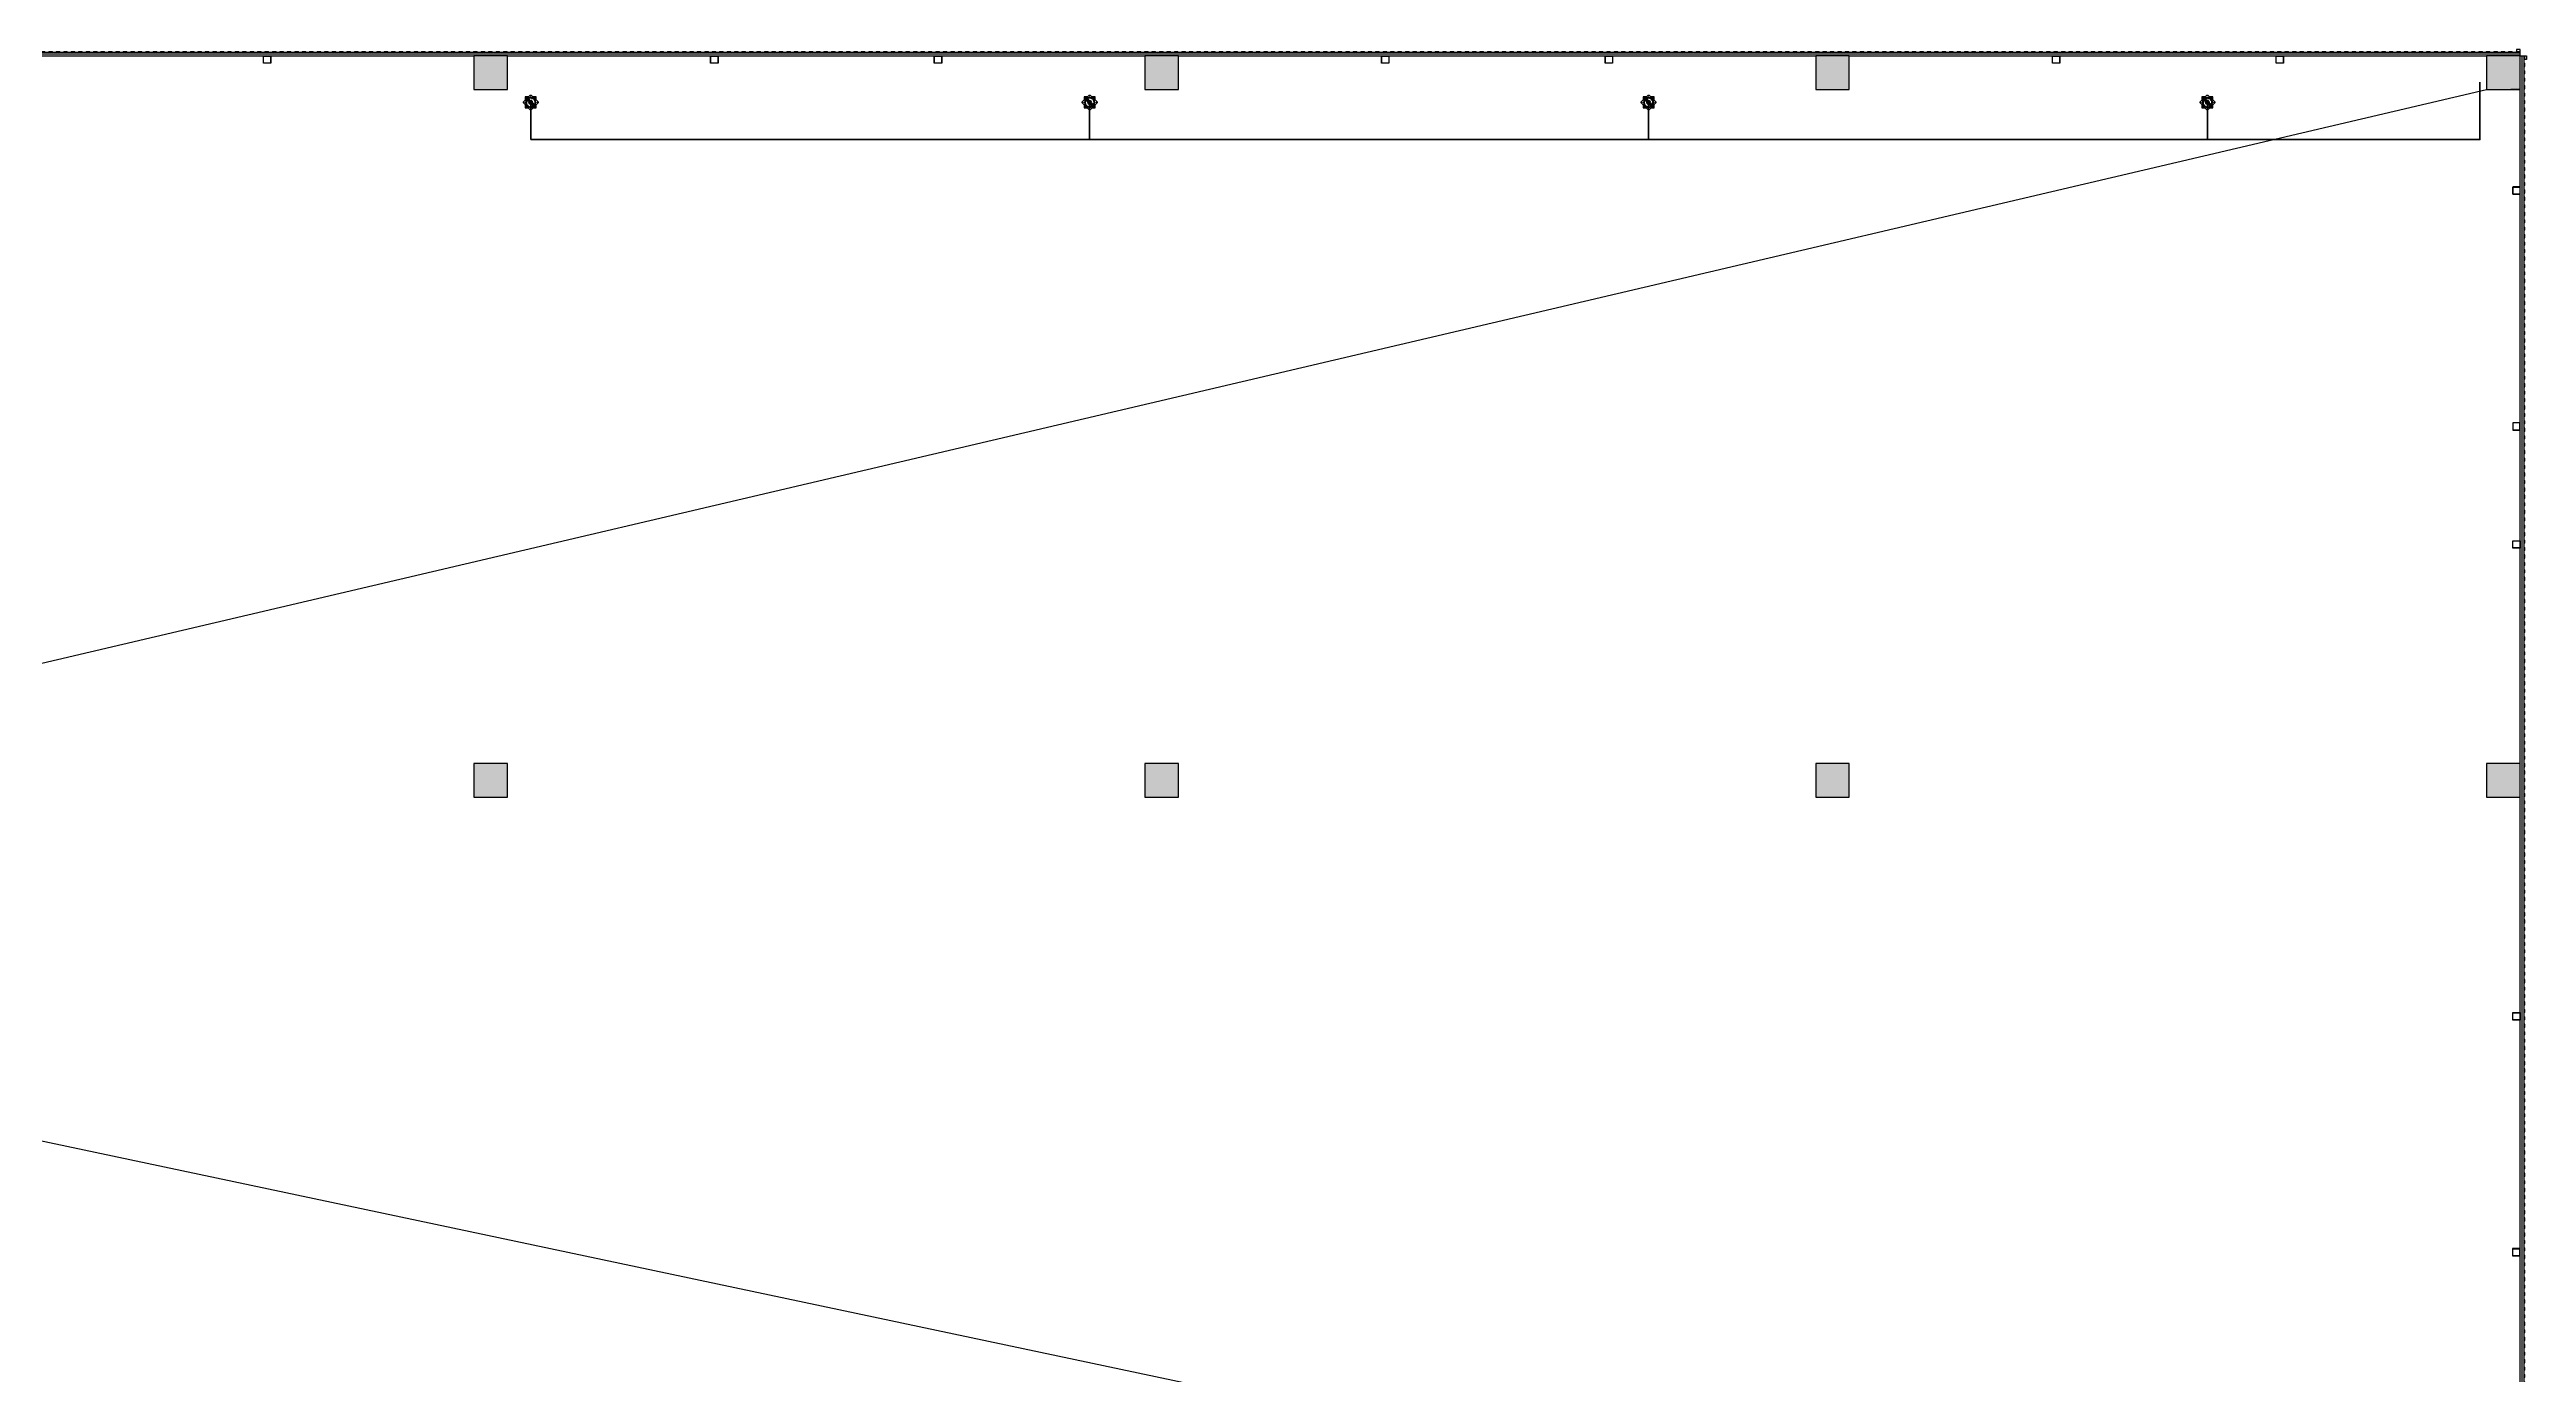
# Model space of a CAD drawing. Header units: centimetres. Extents: x 28733 to 98303, y -2883 to 8555.
# Drawn here: x 91657 to 98303, y 3769 to 7326 of the extents above; entities that cross this region are included whole.
import ezdxf
from ezdxf.enums import TextEntityAlignment as Align

# ---------------------------------------------------------------- set-up
doc = ezdxf.new("R2010")
doc.units = ezdxf.units.CM
doc.header["$LTSCALE"] = 100
for name, color, linetype in [('A-ELEV-01', 255, 'Continuous'), ('A-ELEV-03', 251, 'Continuous'), ('A-ELEV-04', 250, 'Continuous'), ('A-WALL-INSL', 249, 'Continuous'), ('A-WALL-SNWPNL', 200, 'Continuous'), ('A-WALL-STEL', 202, 'Continuous'), ('GEB-KONTUR-A', 5, 'Continuous'), ('S-CONC', 5, 'Continuous'), ('S-HTCH', 8, 'Continuous'), ('S-STEL', 3, 'Continuous')]:
    doc.layers.add(name, color=color, linetype=linetype)
doc.layers.add('Arbeitspunkt(DIN)', color=7, linetype='Continuous', lineweight=25)
for name, color, linetype, lineweight, true_color in [('GEB-ART-NR', 1, 'Continuous', 18, 0xff0000), ('GEB-BEZUG', 2, 'Continuous', 50, 0xffff00), ('GEB-TEXT', 5, 'Continuous', 18, 0x0000ff)]:
    doc.layers.add(name, color=color, linetype=linetype, lineweight=lineweight, true_color=true_color)
doc.styles.get("Standard").update_dxf_attribs({"font": 'act_simplex.shx', "width": 0.8, "height": 18})
doc.linetypes.add('BATTING', pattern='A,0.00254,-2.54,[134,ltypeshp.shx,S=2.54,R=0,X=-2.54,Y=0],-5.08,[134,ltypeshp.shx,S=2.54,R=180,X=2.54,Y=0],-2.54', length=10.16254)

# ---------------------------------------------------------------- blocks, each defined once
blk = doc.blocks.new('*U71')
at = {"layer": 'A-WALL-SNWPNL'}
blk.add_lwpolyline([(50, 1), (42, 1), (40, -1), (32, -1), (30, 1), (22, 1), (20, -1), (12, -1), (10, 1), (2, 1), (0, -1), (-8, -1), (-10, 1), (-18, 1), (-20, -1), (-28, -1), (-30, 1), (-38, 1), (-40, -1), (-48, -1), (-50, 1)], dxfattribs=at)
blk = doc.blocks.new('*U72')
at = {"layer": 'A-WALL-STEL', "color": 0, "linetype": 'ByBlock', "lineweight": -2, "transparency": 16777216}
for p in [(0, 0), (100, 0), (200, 0), (300, 0), (400, 0), (500, 0), (600, 0), (700, 0), (800, 0), (900, 0), (1000, 0), (1100, 0), (1200, 0), (1300, 0), (1400, 0), (1500, 0), (1600, 0), (1700, 0), (1800, 0), (1900, 0), (2000, 0), (2100, 0), (2200, 0), (2300, 0), (2400, 0), (2500, 0), (2600, 0), (2700, 0), (2800, 0), (2900, 0), (3000, 0), (3100, 0), (3200, 0), (3300, 0), (3400, 0), (3500, 0), (3600, 0), (3700, 0), (3800, 0), (3900, 0), (4000, 0), (4100, 0), (4200, 0), (4300, 0), (4400, 0), (4500, 0), (4600, 0), (4700, 0), (4800, 0), (4900, 0), (5000, 0), (5100, 0), (5200, 0), (5300, 0), (5400, 0), (5500, 0), (5600, 0)]:
    blk.add_blockref('*U71', p, dxfattribs=at)
blk = doc.blocks.new('*U74')
at = {"layer": 'A-WALL-SNWPNL'}
blk.add_lwpolyline([(50, 1), (42, 1), (40, -1), (32, -1), (30, 1), (22, 1), (20, -1), (12, -1), (10, 1), (2, 1), (0, -1), (-8, -1), (-10, 1), (-18, 1), (-20, -1), (-28, -1), (-30, 1), (-38, 1), (-40, -1), (-48, -1), (-50, 1)], dxfattribs=at)
blk = doc.blocks.new('*U75')
at = {"layer": 'A-WALL-STEL', "color": 0, "linetype": 'ByBlock', "lineweight": -2, "transparency": 16777216}
for p in [(0, 0), (100, 0), (200, 0), (300, 0), (400, 0), (500, 0), (600, 0), (700, 0), (800, 0), (900, 0), (1000, 0), (1100, 0), (1200, 0), (1300, 0), (1400, 0), (1500, 0), (1600, 0), (1700, 0), (1800, 0), (1900, 0), (2000, 0), (2100, 0), (2200, 0), (2300, 0), (2400, 0), (2500, 0), (2600, 0), (2700, 0), (2800, 0), (2900, 0), (3000, 0), (3100, 0), (3200, 0), (3300, 0), (3400, 0), (3500, 0), (3600, 0), (3700, 0), (3800, 0), (3900, 0), (4000, 0), (4100, 0), (4200, 0), (4300, 0), (4400, 0), (4500, 0), (4600, 0), (4700, 0), (4800, 0), (4900, 0), (5000, 0), (5100, 0), (5200, 0), (5300, 0), (5400, 0), (5500, 0), (5600, 0), (5700, 0), (5800, 0), (5900, 0), (6000, 0), (6100, 0), (6200, 0), (6300, 0), (6400, 0), (6500, 0), (6600, 0)]:
    blk.add_blockref('*U74', p, dxfattribs=at)
blk = doc.blocks.new('Einfügepunkt')
at = {"layer": 'GEB-BEZUG'}
for p, q in [((-1, -1), (1, 1)), ((-1, 1), (1, -1))]:
    blk.add_line(p, q, dxfattribs=at)
blk = doc.blocks.new('098')
at = {"layer": 'Arbeitspunkt(DIN)', "ltscale": 25}
for q in [(-2, 0), (0, 2), (2, 0), (0, -2)]:
    blk.add_line((0, 0), q, dxfattribs=at)
at = {"layer": 'GEB-KONTUR-A', "ltscale": 25}
for p, q in [((-14, 198), (-198, 14)), ((-198, -14), (-198, 14)), ((-148, 67), (-67, 147)), ((-148, 147), (-148, 67)), ((-67, 147), (-148, 147)), ((-148, 67), (-148, 65)), ((-129, 2), (-131, 0)), ((-131, 0), (-123, 0)), ((-131, 0), (-129, -2)), ((-129, 2), (-122, 2)), ((-124, 35), (-126, 34)), ((-126, 34), (-119, 32)), ((-126, 34), (-125, 32)), ((-125, 32), (-118, 30)), ((-124, 35), (-117, 33)), ((-122, 2), (-123, 0)), ((-123, 0), (-122, -2)), ((-118, 2), (-122, 2)), ((-118, 11), (-120, 11)), ((-117, 33), (-119, 32)), ((-119, 32), (-118, 30)), ((-117, 15), (-119, 15)), ((-118, 30), (-114, 29)), ((-118, 22), (-116, 22)), ((-113, 32), (-117, 33)), ((-111, 66), (-113, 65)), ((-113, 65), (-106, 61)), ((-113, 65), (-113, 63)), ((-113, 63), (-105, 59)), ((-111, 66), (-103, 62)), ((-106, 61), (-103, 62)), ((-105, 60), (-106, 61)), ((-103, 58), (-105, 60)), ((-105, 60), (-105, 59)), ((-105, 59), (-103, 57)), ((-103, 62), (-101, 61)), ((-103, 57), (-103, 58)), ((-79, 43), (-103, 58)), ((-103, 57), (-77, 41)), ((-90, 92), (-92, 92)), ((-92, 92), (-86, 86)), ((-92, 92), (-92, 90)), ((-92, 90), (-86, 84)), ((-90, 92), (-84, 86)), ((-86, 86), (-84, 86)), ((-86, 86), (-77, 77)), ((-86, 84), (-86, 86)), ((-85, 82), (-86, 84)), ((-84, 86), (-82, 85)), ((-77, 77), (-27, 27)), ((-73, 38), (-77, 41)), ((-73, 38), (-43, 19)), ((-43, 19), (-73, 39)), ((-65, 147), (-67, 147)), ((-65, 113), (-66, 111)), ((-66, 111), (-62, 103)), ((-65, 113), (-61, 106)), ((-63, 113), (-65, 113)), ((-63, 113), (-59, 105)), ((-62, 103), (-61, 106)), ((-61, 101), (-62, 103)), ((-61, 106), (-59, 105)), ((-59, 105), (-57, 103)), ((-57, 103), (-41, 77)), ((-47, 108), (-42, 98)), ((-39, 99), (-43, 110)), ((-27, 27), (-43, 19)), ((-43, 19), (-42, 18)), ((-42, 19), (-43, 19)), ((-43, 19), (-42, 19)), ((-43, 19), (-43, 19)), ((-42, 98), (-39, 99)), ((-42, 19), (-27, 27)), ((-26, 26), (-42, 18)), ((-42, 18), (-6, -6)), ((-42, 18), (-41, 18)), ((-42, 18), (-42, 18)), ((-41, 18), (-42, 18)), ((-41, 77), (-38, 73)), ((-41, 18), (-26, 26)), ((-5, -5), (-41, 18)), ((-39, 72), (-14, 34)), ((-13, 35), (-38, 73)), ((-34, 126), (-35, 124)), ((-35, 124), (-33, 117)), ((-32, 125), (-34, 126)), ((-34, 126), (-32, 119)), ((-33, 117), (-32, 119)), ((-32, 113), (-33, 117)), ((-32, 125), (-30, 118)), ((-32, 119), (-30, 118)), ((-30, 118), (-29, 114)), ((-27, 27), (-14, 34)), ((-14, 34), (-27, 27)), ((-27, 27), (-27, 27)), ((-27, 27), (-27, 27)), ((-26, 26), (-13, 33)), ((-13, 33), (-26, 26)), ((-26, 26), (-26, 26)), ((-26, 26), (-26, 26)), ((-26, 26), (0, 0)), ((-17, 117), (-16, 105)), ((-16, 105), (-12, 106)), ((-14, 198), (14, 198)), ((-12, 106), (-14, 117)), ((-13, 35), (-14, 34)), ((-14, 34), (-13, 35)), ((-14, 34), (-14, 34)), ((-12, 33), (-13, 35)), ((-13, 33), (-12, 33)), ((-13, 33), (-13, 33)), ((-12, 33), (-13, 33)), ((-13, 33), (5, 5)), ((6, 6), (-12, 33)), ((0, 0), (-5, -5)), ((0, 131), (-2, 129)), ((-2, 129), (-2, 122)), ((-2, 122), (0, 123)), ((-2, 118), (-2, 122)), ((2, 129), (0, 131)), ((0, 131), (0, 123)), ((0, 123), (2, 122)), ((5, 5), (0, 0)), ((0, 0), (26, -26)), ((2, 129), (2, 122)), ((2, 122), (2, 118)), ((6, 6), (5, 5)), ((5, 5), (41, -18)), ((42, -18), (6, 6)), ((14, 117), (12, 106)), ((12, 106), (16, 105)), ((198, 14), (14, 198)), ((16, 105), (17, 117)), ((29, 114), (30, 118)), ((32, 125), (30, 118)), ((30, 118), (32, 119)), ((34, 126), (32, 125)), ((34, 126), (32, 119)), ((32, 119), (33, 117)), ((33, 117), (32, 113)), ((35, 124), (33, 117)), ((35, 124), (34, 126)), ((43, 110), (39, 99)), ((39, 99), (42, 98)), ((42, 98), (47, 108)), ((57, 103), (59, 106)), ((63, 113), (59, 106)), ((59, 106), (62, 107)), ((62, 104), (61, 101)), ((65, 113), (62, 107)), ((66, 111), (62, 104)), ((62, 107), (62, 104)), ((65, 113), (63, 113)), ((70, 95), (63, 85)), ((63, 85), (66, 83)), ((67, 147), (65, 147)), ((66, 111), (65, 113)), ((66, 83), (73, 93)), ((67, 147), (147, 67)), ((147, 147), (67, 147)), ((82, 85), (85, 87)), ((93, 73), (83, 66)), ((83, 66), (85, 63)), ((90, 92), (85, 87)), ((85, 87), (87, 87)), ((87, 85), (85, 82)), ((85, 63), (95, 70)), ((92, 92), (87, 87)), ((92, 90), (87, 85)), ((87, 87), (87, 85)), ((92, 92), (90, 92)), ((92, 90), (92, 92)), ((108, 47), (98, 42)), ((98, 42), (99, 39)), ((99, 39), (110, 43)), ((101, 61), (104, 62)), ((106, 59), (103, 57)), ((111, 66), (104, 62)), ((104, 62), (107, 62)), ((117, 17), (105, 16)), ((105, 16), (106, 12)), ((113, 63), (106, 59)), ((107, 62), (106, 59)), ((106, 12), (117, 14)), ((113, 65), (107, 62)), ((113, 65), (111, 66)), ((113, 63), (113, 65)), ((113, 32), (117, 33)), ((118, 30), (114, 29)), ((116, 22), (118, 22)), ((124, 35), (117, 33)), ((117, 33), (119, 32)), ((117, 15), (119, 15)), ((125, 32), (118, 30)), ((119, 32), (118, 30)), ((120, 11), (118, 11)), ((118, 2), (122, 2)), ((126, 34), (119, 32)), ((129, 2), (122, 2)), ((122, 2), (123, 0)), ((123, 0), (122, -2)), ((131, 0), (123, 0)), ((126, 34), (124, 35)), ((125, 32), (126, 34)), ((131, 0), (129, 2)), ((129, -2), (131, 0)), ((147, 67), (147, 147)), ((147, 65), (147, 67)), ((198, 14), (198, -14)), ((-198, -14), (-14, -198)), ((-148, -65), (-148, -67)), ((-67, -148), (-148, -67)), ((-148, -67), (-148, -148)), ((-148, -148), (-67, -148)), ((-129, -2), (-122, -2)), ((-126, -34), (-119, -32)), ((-125, -32), (-126, -34)), ((-126, -34), (-124, -35)), ((-125, -32), (-118, -30)), ((-124, -35), (-117, -33)), ((-122, -2), (-118, -2)), ((-120, -11), (-118, -11)), ((-117, -15), (-119, -15)), ((-118, -30), (-119, -32)), ((-119, -32), (-117, -33)), ((-116, -22), (-118, -22)), ((-114, -29), (-118, -30)), ((-117, -33), (-113, -32)), ((-113, -63), (-106, -59)), ((-113, -65), (-107, -62)), ((-113, -63), (-113, -65)), ((-113, -65), (-111, -66)), ((-111, -66), (-104, -62)), ((-106, -59), (-107, -62)), ((-107, -62), (-104, -62)), ((-103, -57), (-106, -59)), ((-104, -62), (-101, -61)), ((-92, -90), (-87, -85)), ((-92, -92), (-87, -87)), ((-92, -90), (-92, -92)), ((-92, -92), (-90, -92)), ((-90, -92), (-85, -87)), ((-85, -82), (-87, -85)), ((-87, -85), (-87, -87)), ((-87, -87), (-85, -87)), ((-85, -87), (-82, -85)), ((-67, -148), (-65, -148)), ((-66, -111), (-62, -104)), ((-66, -111), (-65, -113)), ((-65, -113), (-62, -107)), ((-65, -113), (-63, -113)), ((-63, -113), (-59, -106)), ((-61, -101), (-62, -104)), ((-62, -104), (-62, -107)), ((-62, -107), (-59, -106)), ((-59, -106), (-57, -103)), ((-35, -124), (-33, -117)), ((-35, -124), (-34, -126)), ((-34, -126), (-32, -119)), ((-34, -126), (-32, -125)), ((-32, -113), (-33, -117)), ((-33, -117), (-32, -119)), ((-32, -119), (-30, -118)), ((-32, -125), (-30, -118)), ((-30, -118), (-29, -114)), ((14, -198), (-14, -198)), ((-6, -6), (-5, -5)), ((-6, -6), (12, -33)), ((13, -33), (-5, -5)), ((-2, -118), (-2, -122)), ((-2, -122), (0, -123)), ((-2, -129), (-2, -122)), ((-2, -129), (0, -131)), ((0, -123), (2, -122)), ((0, -131), (0, -123)), ((0, -131), (2, -129)), ((2, -122), (2, -118)), ((2, -129), (2, -122)), ((12, -33), (13, -35)), ((12, -33), (13, -33)), ((13, -33), (12, -33)), ((26, -26), (13, -33)), ((13, -33), (26, -26)), ((13, -33), (13, -33)), ((13, -35), (14, -34)), ((14, -34), (13, -35)), ((13, -35), (38, -73)), ((14, -198), (198, -14)), ((27, -27), (14, -34)), ((14, -34), (27, -27)), ((14, -34), (14, -34)), ((39, -73), (14, -34)), ((26, -26), (42, -18)), ((41, -18), (26, -26)), ((26, -26), (26, -26)), ((26, -26), (26, -26)), ((27, -27), (43, -19)), ((42, -19), (27, -27)), ((27, -27), (27, -27)), ((27, -27), (27, -27)), ((27, -27), (77, -77)), ((29, -114), (30, -118)), ((30, -118), (32, -119)), ((32, -125), (30, -118)), ((33, -117), (32, -113)), ((32, -119), (33, -117)), ((34, -126), (32, -119)), ((32, -125), (34, -126)), ((35, -124), (33, -117)), ((34, -126), (35, -124)), ((41, -77), (38, -73)), ((42, -18), (41, -18)), ((41, -18), (42, -18)), ((41, -77), (57, -103)), ((43, -19), (42, -18)), ((42, -18), (42, -18)), ((42, -19), (43, -19)), ((43, -19), (42, -19)), ((73, -38), (43, -19)), ((43, -19), (43, -19)), ((43, -19), (72, -39)), ((58, -103), (43, -79)), ((57, -103), (59, -105)), ((58, -103), (57, -103)), ((60, -105), (58, -103)), ((59, -105), (60, -105)), ((63, -113), (59, -105)), ((61, -106), (60, -105)), ((61, -101), (62, -103)), ((62, -103), (61, -106)), ((65, -113), (61, -106)), ((66, -111), (62, -103)), ((63, -113), (65, -113)), ((65, -113), (66, -111)), ((65, -148), (67, -148)), ((147, -67), (67, -148)), ((67, -148), (147, -148)), ((73, -38), (77, -41)), ((77, -41), (103, -57)), ((77, -77), (86, -86)), ((84, -86), (82, -85)), ((86, -86), (84, -86)), ((90, -92), (84, -86)), ((85, -82), (86, -84)), ((86, -84), (86, -86)), ((92, -90), (86, -84)), ((92, -92), (86, -86)), ((90, -92), (92, -92)), ((92, -92), (92, -90)), ((99, -39), (98, -42)), ((98, -42), (108, -47)), ((110, -43), (99, -39)), ((103, -62), (101, -61)), ((103, -57), (105, -59)), ((106, -61), (103, -62)), ((111, -66), (103, -62)), ((106, -12), (105, -16)), ((105, -16), (117, -17)), ((105, -59), (106, -61)), ((113, -63), (105, -59)), ((117, -14), (106, -12)), ((113, -65), (106, -61)), ((111, -66), (113, -65)), ((117, -33), (113, -32)), ((113, -65), (113, -63)), ((114, -29), (118, -30)), ((118, -22), (116, -22)), ((117, -15), (119, -15)), ((119, -32), (117, -33)), ((124, -35), (117, -33)), ((122, -2), (118, -2)), ((118, -11), (120, -11)), ((125, -32), (118, -30)), ((118, -30), (119, -32)), ((126, -34), (119, -32)), ((129, -2), (122, -2)), ((124, -35), (126, -34)), ((126, -34), (125, -32)), ((147, -148), (147, -67)), ((147, -67), (147, -65))]:
    blk.add_line(p, q, dxfattribs=at)
for centre, radius in [((-177, 0), 3), ((0, 0), 131), ((-124, 124), 4), ((0, 177), 3), ((124, 124), 4), ((177, 0), 3), ((-124, -124), 4), ((0, -177), 3), ((124, -124), 4)]:
    blk.add_circle(centre, radius, dxfattribs=at)
for centre, radius, start, end in [((0, 0), 129, 165.80073, 179.19927), ((0, 0), 126, 165.81981, 179.18019), ((0, 0), 129, 150.80073, 164.19927), ((0, 0), 126, 150.81981, 164.18019), ((0, 0), 121, 165.85388, 179.14612), ((0, 0), 120, 174.931, 179.13929), ((0, 0), 120, 169.33067, 172.81924), ((0, 0), 118, 165.8753, 179.1247), ((0, 0), 120, 165.86071, 169.33067), ((0, 0), 121, 150.85388, 164.14612), ((0, 0), 120, 150.86071, 164.13929), ((0, 0), 118, 150.8753, 164.1247), ((0, 0), 129, 135.80073, 149.19927), ((0, 0), 126, 135.81981, 149.18019), ((0, 0), 121, 135.85388, 149.14612), ((0, 0), 120, 135.86071, 149.13929), ((0, 0), 118, 135.8753, 149.1247), ((0, 0), 129, 120.80073, 134.19927), ((0, 0), 126, 120.81981, 134.18019), ((-59, 59), 25.8, 135, 218.82107), ((0, 0), 121, 120.85388, 134.14612), ((0, 0), 120, 120.86071, 134.13929), ((0, 0), 118, 120.8753, 134.1247), ((-59, 59), 25.8, 218.82107, 225.78074), ((-59, 59), 25.8, 44.21926, 135), ((0, 0), 129, 105.80073, 119.19927), ((0, 0), 126, 105.81981, 119.18019), ((0, 0), 121, 105.85388, 119.14612), ((0, 0), 120, 105.86071, 119.13929), ((0, 0), 118, 105.8753, 119.1247), ((0, 0), 118, 111.62475, 113.37525), ((0, 0), 129, 90.80073, 104.19927), ((0, 0), 126, 90.81981, 104.18019), ((0, 0), 121, 90.85388, 104.14612), ((0, 0), 120, 90.86071, 104.13929), ((0, 0), 118, 90.8753, 104.1247), ((0, 0), 118, 96.62475, 98.37525), ((0, 0), 129, 75.80073, 89.19927), ((0, 0), 126, 75.81981, 89.18019), ((0, 0), 121, 75.85388, 89.14612), ((0, 0), 120, 75.86071, 89.13929), ((0, 0), 118, 75.8753, 89.1247), ((0, 0), 118, 81.62475, 83.37525), ((0, 0), 118, 60.8753, 74.1247), ((0, 0), 121, 60.85388, 74.14612), ((0, 0), 120, 60.86071, 74.13929), ((0, 0), 126, 60.81981, 74.18019), ((0, 0), 129, 60.80073, 74.19927), ((0, 0), 118, 66.62475, 68.37525), ((0, 0), 118, 45.8753, 59.1247), ((0, 0), 121, 45.85388, 59.14612), ((0, 0), 120, 45.86071, 59.13929), ((0, 0), 126, 45.81981, 59.18019), ((0, 0), 129, 45.80073, 59.19927), ((0, 0), 118, 51.62475, 53.37525), ((0, 0), 118, 30.8753, 44.1247), ((0, 0), 120, 30.86071, 44.13929), ((0, 0), 121, 30.85388, 44.14612), ((0, 0), 126, 30.81981, 44.18019), ((0, 0), 129, 30.80073, 44.19927), ((0, 0), 118, 36.62475, 38.37525), ((0, 0), 118, 15.8753, 29.1247), ((0, 0), 120, 15.86071, 29.13929), ((0, 0), 121, 15.85388, 29.14612), ((0, 0), 118, 21.62475, 23.37525), ((0, 0), 126, 15.81981, 29.18019), ((0, 0), 129, 15.80073, 29.19927), ((0, 0), 118, 0.8753, 14.1247), ((0, 0), 120, 10.66933, 14.13929), ((0, 0), 121, 0.85388, 14.14612), ((0, 0), 118, 6.62475, 8.37525), ((0, 0), 120, 7.18076, 10.66933), ((0, 0), 120, 0.86071, 5.069), ((0, 0), 126, 0.81981, 14.18019), ((0, 0), 129, 0.80073, 14.19927), ((0, 0), 129, 180.80073, 194.19927), ((0, 0), 126, 180.81981, 194.18019), ((0, 0), 129, 195.80073, 209.19927), ((0, 0), 121, 180.85388, 194.14612), ((0, 0), 126, 195.81981, 209.18019), ((0, 0), 120, 180.86071, 185.069), ((0, 0), 120, 187.18076, 190.66933), ((0, 0), 118, 180.8753, 194.1247), ((0, 0), 120, 190.66933, 194.13929), ((0, 0), 121, 195.85388, 209.14612), ((0, 0), 120, 195.86071, 209.13929), ((0, 0), 118, 195.8753, 209.1247), ((0, 0), 129, 210.80073, 224.19927), ((0, 0), 126, 210.81981, 224.18019), ((0, 0), 121, 210.85388, 224.14612), ((0, 0), 120, 210.86071, 224.13929), ((0, 0), 118, 210.8753, 224.1247), ((0, 0), 129, 225.80073, 239.19927), ((0, 0), 126, 225.81981, 239.18019), ((0, 0), 120, 225.86071, 239.13929), ((0, 0), 121, 225.85388, 239.14612), ((0, 0), 118, 225.8753, 239.1247), ((0, 0), 129, 240.80073, 254.19927), ((0, 0), 126, 240.81981, 254.18019), ((0, 0), 121, 240.85388, 254.14612), ((0, 0), 120, 240.86071, 254.13929), ((0, 0), 118, 240.8753, 254.1247), ((0, 0), 129, 255.80073, 269.19927), ((0, 0), 126, 255.81981, 269.18019), ((0, 0), 121, 255.85388, 269.14612), ((0, 0), 118, 255.8753, 269.1247), ((0, 0), 120, 255.86071, 269.13929), ((0, 0), 118, 270.8753, 284.1247), ((0, 0), 120, 270.86071, 284.13929), ((0, 0), 121, 270.85388, 284.14612), ((0, 0), 126, 270.81981, 284.18019), ((0, 0), 129, 270.80073, 284.19927), ((0, 0), 118, 285.8753, 299.1247), ((0, 0), 120, 285.86071, 299.13929), ((0, 0), 121, 285.85388, 299.14612), ((0, 0), 126, 285.81981, 299.18019), ((0, 0), 129, 285.80073, 299.19927), ((59, -59), 25.8, 224.21926, 231.17893), ((59, -59), 25.8, 231.17893, 315), ((0, 0), 118, 300.8753, 314.1247), ((0, 0), 120, 300.86071, 314.13929), ((0, 0), 121, 300.85388, 314.14612), ((0, 0), 126, 300.81981, 314.18019), ((0, 0), 129, 300.80073, 314.19927), ((59, -59), 25.8, 315, 45.78074), ((0, 0), 118, 315.8753, 329.1247), ((0, 0), 120, 315.86071, 329.13929), ((0, 0), 121, 315.85388, 329.14612), ((0, 0), 126, 315.81981, 329.18019), ((0, 0), 129, 315.80073, 329.19927), ((0, 0), 118, 330.8753, 344.1247), ((0, 0), 120, 330.86071, 344.13929), ((0, 0), 121, 330.85388, 344.14612), ((0, 0), 118, 336.62475, 338.37525), ((0, 0), 126, 330.81981, 344.18019), ((0, 0), 129, 330.80073, 344.19927), ((0, 0), 118, 345.8753, 359.1247), ((0, 0), 120, 345.86071, 349.33067), ((0, 0), 121, 345.85388, 359.14612), ((0, 0), 118, 351.62475, 353.37525), ((0, 0), 120, 349.33067, 352.81924), ((0, 0), 120, 354.931, 359.13929), ((0, 0), 126, 345.81981, 359.18019), ((0, 0), 129, 345.80073, 359.19927)]:
    blk.add_arc(centre, radius, start, end, dxfattribs=at)
for points, knots in [([(-77, 77), (-78, 76), (-79, 75), (-82, 71), (-83, 68), (-84, 62), (-85, 59), (-84, 56), (-84, 54), (-83, 52), (-82, 47), (-81, 46), (-79, 43), (-77, 41), (-75, 39), (-74, 39), (-73, 38)], [-0.783062, -0.783062, -0.783062, -0.783062, -0.634163, -0.634163, -0.192454, -0.192454, 0.106051, 0.106051, 0.106051, 0.404556, 0.404556, 0.625445, 0.625445, 0.846335, 0.846335, 0.994853, 0.994853, 0.994853, 0.994853]), ([(-73, 39), (-74, 39), (-75, 40), (-77, 42), (-78, 43), (-80, 46), (-81, 48), (-83, 52), (-83, 54), (-84, 57), (-84, 59), (-84, 61), (-83, 67), (-81, 71), (-78, 75), (-77, 76), (-77, 77)], [-0.994853, -0.994853, -0.994853, -0.994853, -0.846335, -0.846335, -0.625445, -0.625445, -0.404556, -0.404556, -0.106051, -0.106051, -0.106051, 0.192454, 0.192454, 0.634163, 0.634163, 0.784802, 0.784802, 0.784802, 0.784802]), ([(-77, 77), (-76, 77), (-75, 78), (-72, 80), (-71, 81), (-67, 82), (-66, 83), (-61, 84), (-59, 84), (-57, 84), (-54, 83), (-52, 83), (-46, 80), (-43, 78), (-40, 75), (-39, 74), (-39, 73)], [2.356791, 2.356791, 2.356791, 2.356791, 2.50743, 2.50743, 2.728284, 2.728284, 2.949139, 2.949139, 3.247644, 3.247644, 3.247644, 3.546149, 3.546149, 3.987927, 3.987927, 4.136446, 4.136446, 4.136446, 4.136446]), ([(-38, 73), (-39, 74), (-39, 75), (-43, 79), (-46, 81), (-52, 83), (-54, 84), (-56, 84), (-59, 85), (-62, 84), (-66, 84), (-68, 83), (-71, 82), (-73, 81), (-75, 79), (-76, 78), (-77, 77)], [-4.136446, -4.136446, -4.136446, -4.136446, -3.987927, -3.987927, -3.546149, -3.546149, -3.247644, -3.247644, -3.247644, -2.949139, -2.949139, -2.728284, -2.728284, -2.50743, -2.50743, -2.358531, -2.358531, -2.358531, -2.358531]), ([(-77, 77), (-77, 77), (-77, 77), (-77, 77), (-77, 77), (-77, 77)], [0, 0, 0, 0, 0.0580714, 0.0580714, 0.1161431, 0.1161431, 0.1161431, 0.1161431]), ([(-73, 39), (-73, 39), (-73, 39), (-73, 39), (-73, 39), (-73, 39)], [-0.996814579, -0.996814579, -0.996814579, -0.996814579, -0.995833954, -0.995833954, -0.994853329, -0.994853329, -0.994853329, -0.994853329]), ([(-73, 38), (-73, 38), (-73, 38), (-73, 38), (-73, 38), (-73, 38)], [0.994853329, 0.994853329, 0.994853329, 0.994853329, 0.995833954, 0.995833954, 0.996814579, 0.996814579, 0.996814579, 0.996814579]), ([(38, -73), (39, -74), (39, -75), (43, -79), (46, -81), (52, -83), (54, -84), (56, -84), (59, -85), (62, -84), (66, -84), (68, -83), (71, -82), (73, -81), (75, -79), (76, -78), (77, -77)], [-4.136446, -4.136446, -4.136446, -4.136446, -3.987927, -3.987927, -3.546149, -3.546149, -3.247644, -3.247644, -3.247644, -2.949139, -2.949139, -2.728284, -2.728284, -2.50743, -2.50743, -2.358531, -2.358531, -2.358531, -2.358531]), ([(77, -77), (76, -77), (75, -78), (72, -80), (71, -81), (67, -82), (66, -83), (61, -84), (59, -84), (57, -84), (54, -83), (52, -83), (46, -80), (43, -78), (40, -75), (39, -74), (39, -73)], [2.356791, 2.356791, 2.356791, 2.356791, 2.50743, 2.50743, 2.728284, 2.728284, 2.949139, 2.949139, 3.247644, 3.247644, 3.247644, 3.546149, 3.546149, 3.987927, 3.987927, 4.136446, 4.136446, 4.136446, 4.136446]), ([(72, -39), (72, -39), (72, -39), (73, -39), (73, -39), (73, -39)], [-0.996814579, -0.996814579, -0.996814579, -0.996814579, -0.995833954, -0.995833954, -0.994853329, -0.994853329, -0.994853329, -0.994853329]), ([(73, -38), (73, -38), (73, -38), (73, -38), (73, -38), (73, -38)], [0.994853329, 0.994853329, 0.994853329, 0.994853329, 0.995833954, 0.995833954, 0.996814579, 0.996814579, 0.996814579, 0.996814579]), ([(77, -77), (78, -76), (79, -75), (82, -71), (83, -68), (84, -62), (85, -59), (84, -56), (84, -54), (83, -52), (82, -47), (81, -46), (79, -43), (77, -41), (75, -39), (74, -39), (73, -38)], [-0.783062, -0.783062, -0.783062, -0.783062, -0.634163, -0.634163, -0.192454, -0.192454, 0.106051, 0.106051, 0.106051, 0.404556, 0.404556, 0.625445, 0.625445, 0.846335, 0.846335, 0.994853, 0.994853, 0.994853, 0.994853]), ([(73, -39), (74, -39), (75, -40), (77, -42), (78, -43), (80, -46), (81, -48), (83, -52), (83, -54), (84, -57), (84, -59), (84, -61), (83, -67), (81, -71), (78, -75), (77, -76), (77, -77)], [-0.994853, -0.994853, -0.994853, -0.994853, -0.846335, -0.846335, -0.625445, -0.625445, -0.404556, -0.404556, -0.106051, -0.106051, -0.106051, 0.192454, 0.192454, 0.634163, 0.634163, 0.784802, 0.784802, 0.784802, 0.784802]), ([(77, -77), (77, -77), (77, -77), (77, -77), (77, -77), (77, -77)], [-0.1161431, -0.1161431, -0.1161431, -0.1161431, -0.0580714, -0.0580714, 0, 0, 0, 0])]:
    blk.add_open_spline(points, degree=3, knots=knots, dxfattribs=at)
for points in [[(-39, 73), (-39, 73), (-39, 72), (-39, 72)], [(-38, 73), (-38, 73), (-38, 73), (-38, 73)], [(38, -73), (38, -73), (38, -73), (38, -73)], [(39, -73), (39, -73), (39, -73), (39, -73)]]:
    blk.add_open_spline(points, degree=3, dxfattribs=at)
at = {"ltscale": 25}
blk.add_blockref('Einfügepunkt', (0, 0), dxfattribs=at)
at = {"layer": 'GEB-ART-NR'}
blk.add_text('GEB-ART-NR 359.098', height=3.5, dxfattribs=at).set_placement((1, -215), align=Align.CENTER)
at = {"layer": 'GEB-TEXT'}
for s, p in [('PLU DwEinl DAF d90 25L/s', (0, -208)), ('Geberit', (0, -203))]:
    blk.add_text(s, height=3.5, dxfattribs=at).set_placement(p, align=Align.CENTER)

msp = doc.modelspace()

# ---------------------------------------------------------------- hatches: boundary and pattern name
at = {"layer": 'S-HTCH'}
h = msp.add_hatch(dxfattribs=at)
h.set_pattern_fill('ANSI33', color=256)
h.set_pattern_definition([(45, (74805.67, 5721.585), (-4.490128, 4.490128), []), (45, (74810.16, 5721.585), (-4.490128, 4.490128), [3.175, -1.5875])])
h.paths.add_polyline_path([(90995.86, 1518.62), (91085.86, 1518.62), (91085.86, 1608.62), (90995.86, 1608.62)])
h.paths.add_polyline_path([(90995.86, 7218.62), (91085.86, 7218.62), (91085.86, 7308.62), (90995.86, 7308.62)])
h.paths.add_polyline_path([(89195.86, 1518.62), (89285.86, 1518.62), (89285.86, 1608.62), (89195.86, 1608.62)])
h.paths.add_polyline_path([(85595.86, 1518.62), (85685.86, 1518.62), (85685.86, 1608.62), (85595.86, 1608.62)])
h.paths.add_polyline_path([(89195.86, 7218.62), (89285.86, 7218.62), (89285.86, 7308.62), (89195.86, 7308.62)])
h.paths.add_polyline_path([(85595.86, 7218.62), (85685.86, 7218.62), (85685.86, 7308.62), (85595.86, 7308.62)])
h.paths.add_polyline_path([(90995.86, 3418.62), (91085.86, 3418.62), (91085.86, 3508.62), (90995.86, 3508.62)])
h.paths.add_polyline_path([(90995.86, 5318.62), (91085.86, 5318.62), (91085.86, 5408.62), (90995.86, 5408.62)])
h.paths.add_polyline_path([(89195.86, 3418.62), (89285.86, 3418.62), (89285.86, 3508.62), (89195.86, 3508.62)])
h.paths.add_polyline_path([(85595.86, 3418.62), (85685.86, 3418.62), (85685.86, 3508.62), (85595.86, 3508.62)])
h.paths.add_polyline_path([(89195.86, 5318.62), (89285.86, 5318.62), (89285.86, 5408.62), (89195.86, 5408.62)])
h.paths.add_polyline_path([(85595.86, 5318.62), (85685.86, 5318.62), (85685.86, 5408.62), (85595.86, 5408.62)])
h.paths.add_polyline_path([(96395.86, 3418.62), (96485.86, 3418.62), (96485.86, 3508.62), (96395.86, 3508.62)])
h.paths.add_polyline_path([(96395.86, 5318.62), (96485.86, 5318.62), (96485.86, 5408.62), (96395.86, 5408.62)])
h.paths.add_polyline_path([(94595.86, 3418.62), (94685.86, 3418.62), (94685.86, 3508.62), (94595.86, 3508.62)])
h.paths.add_polyline_path([(94595.86, 5318.62), (94685.86, 5318.62), (94685.86, 5408.62), (94595.86, 5408.62)])
h.paths.add_polyline_path([(92795.86, 3418.62), (92885.86, 3418.62), (92885.86, 3508.62), (92795.86, 3508.62)])
h.paths.add_polyline_path([(92795.86, 5318.62), (92885.86, 5318.62), (92885.86, 5408.62), (92795.86, 5408.62)])
h.paths.add_polyline_path([(89095.86, 3418.62), (89185.86, 3418.62), (89185.86, 3508.62), (89095.86, 3508.62)])
h.paths.add_polyline_path([(89095.86, 5318.62), (89185.86, 5318.62), (89185.86, 5408.62), (89095.86, 5408.62)])
h.paths.add_polyline_path([(87395.86, 3418.62), (87485.86, 3418.62), (87485.86, 3508.62), (87395.86, 3508.62)])
h.paths.add_polyline_path([(87395.86, 5318.62), (87485.86, 5318.62), (87485.86, 5408.62), (87395.86, 5408.62)])
h.paths.add_polyline_path([(83795.86, 3418.62), (83885.86, 3418.62), (83885.86, 3508.62), (83795.86, 3508.62)])
h.paths.add_polyline_path([(83795.86, 5318.62), (83885.86, 5318.62), (83885.86, 5408.62), (83795.86, 5408.62)])
h.paths.add_polyline_path([(81995.86, 3418.62), (82085.86, 3418.62), (82085.86, 3508.62), (81995.86, 3508.62)])
h.paths.add_polyline_path([(81995.86, 5318.62), (82085.86, 5318.62), (82085.86, 5408.62), (81995.86, 5408.62)])
h.paths.add_polyline_path([(80195.86, 3418.62), (80285.86, 3418.62), (80285.86, 3508.62), (80195.86, 3508.62)])
h.paths.add_polyline_path([(80195.86, 5318.62), (80285.86, 5318.62), (80285.86, 5408.62), (80195.86, 5408.62)])
h.paths.add_polyline_path([(98195.86, 5318.62), (98285.86, 5318.62), (98285.86, 5408.62), (98195.86, 5408.62)])
h.paths.add_polyline_path([(98195.86, 3418.62), (98285.86, 3418.62), (98285.86, 3508.62), (98195.86, 3508.62)])
h.paths.add_polyline_path([(98195.86, 1518.62), (98285.86, 1518.62), (98285.86, 1608.62), (98195.86, 1608.62)])
h.paths.add_polyline_path([(96395.86, 1518.62), (96485.86, 1518.62), (96485.86, 1608.62), (96395.86, 1608.62)])
h.paths.add_polyline_path([(94595.86, 1518.62), (94685.86, 1518.62), (94685.86, 1608.62), (94595.86, 1608.62)])
h.paths.add_polyline_path([(92795.86, 1518.62), (92885.86, 1518.62), (92885.86, 1608.62), (92795.86, 1608.62)])
h.paths.add_polyline_path([(89095.86, 1518.62), (89185.86, 1518.62), (89185.86, 1608.62), (89095.86, 1608.62)])
h.paths.add_polyline_path([(87395.86, 1518.62), (87485.86, 1518.62), (87485.86, 1608.62), (87395.86, 1608.62)])
h.paths.add_polyline_path([(83795.86, 1518.62), (83885.86, 1518.62), (83885.86, 1608.62), (83795.86, 1608.62)])
h.paths.add_polyline_path([(81995.86, 1518.62), (82085.86, 1518.62), (82085.86, 1608.62), (81995.86, 1608.62)])
h.paths.add_polyline_path([(80195.86, 1518.62), (80285.86, 1518.62), (80285.86, 1608.62), (80195.86, 1608.62)])
h.paths.add_polyline_path([(98195.86, 7218.62), (98285.86, 7218.62), (98285.86, 7308.62), (98195.86, 7308.62)])
h.paths.add_polyline_path([(96395.86, 7218.62), (96485.86, 7218.62), (96485.86, 7308.62), (96395.86, 7308.62)])
h.paths.add_polyline_path([(94595.86, 7218.62), (94685.86, 7218.62), (94685.86, 7308.62), (94595.86, 7308.62)])
h.paths.add_polyline_path([(92795.86, 7218.62), (92885.86, 7218.62), (92885.86, 7308.62), (92795.86, 7308.62)])
h.paths.add_polyline_path([(89095.86, 7218.62), (89185.86, 7218.62), (89185.86, 7308.62), (89095.86, 7308.62)])
h.paths.add_polyline_path([(87395.86, 7218.62), (87485.86, 7218.62), (87485.86, 7308.62), (87395.86, 7308.62)])
h.paths.add_polyline_path([(83795.86, 7218.62), (83885.86, 7218.62), (83885.86, 7308.62), (83795.86, 7308.62)])
h.paths.add_polyline_path([(81995.86, 7218.62), (82085.86, 7218.62), (82085.86, 7308.62), (81995.86, 7308.62)])
h.paths.add_polyline_path([(80195.86, 7218.62), (80285.86, 7218.62), (80285.86, 7308.62), (80195.86, 7308.62)])

# ---------------------------------------------------------------- linework, layer by layer
at = {"layer": 'A-ELEV-01'}
msp.add_line((98285.86, 7218.62), (98260.86, 7218.62), dxfattribs=at)
at = {"layer": 'A-ELEV-03'}
msp.add_line((98295.86, 7308.59), (98295.86, 1518.59), dxfattribs=at)
for points in [[(90515.86, 7318.59), (98285.86, 7318.59)], [(93965.86, 7318.59), (98285.86, 7318.59)]]:
    msp.add_lwpolyline(points, dxfattribs=at)
at = {"layer": 'A-ELEV-04'}
for p, q in [((80180.86, 2988.62), (98195.86, 7218.62)), ((98285.86, 2988.62), (80180.86, 6816.58))]:
    msp.add_line(p, q, dxfattribs=at)
at = {"layer": 'A-WALL-INSL', "linetype": 'BATTING', "ltscale": 0.005}
for points in [[(90515.86, 7313.59), (93815.86, 7313.59)], [(93815.86, 7313.59), (98285.86, 7313.59)], [(98290.86, 7308.59), (98290.86, 1518.59)]]:
    msp.add_lwpolyline(points, dxfattribs=at)
at = {"layer": 'A-WALL-SNWPNL'}
for p, q in [((91085.86, 7308.59), (92795.86, 7308.59)), ((92885.86, 7308.59), (93815.86, 7308.59)), ((93815.86, 7308.59), (94595.86, 7308.59)), ((94685.86, 7308.59), (96395.86, 7308.59)), ((96485.86, 7308.59), (98195.86, 7308.59)), ((98285.86, 1608.59), (98285.86, 7308.59, 0))]:
    msp.add_line(p, q, dxfattribs=at)
for points in [[(98285.86, 7308.59), (98285.86, 7325.59), (98275.86, 7325.59), (98275.86, 7321.09)], [(98285.86, 7308.59), (98302.86, 7308.59), (98302.86, 7298.59), (98298.36, 7298.59)], [(98297.86, 7308.59), (98297.86, 7300.59), (98295.86, 7298.59), (98295.86, 7290.59), (98297.86, 7288.59), (98297.86, 7280.59), (98295.86, 7278.59), (98295.86, 7270.59), (98297.86, 7268.59), (98297.86, 7260.59), (98295.86, 7258.59), (98295.86, 7250.59), (98297.86, 7248.59), (98297.86, 7240.59), (98295.86, 7238.59), (98295.86, 7230.59), (98297.86, 7228.59), (98297.86, 7220.59), (98295.86, 7218.59)]]:
    msp.add_lwpolyline(points, dxfattribs=at)
at = {"layer": 'GEB-BEZUG'}
for points in [[(92948.15, 7083.62), (98178.01, 7083.62), (98178.01, 7238.31)], [(92948.15, 7183.62), (92948.15, 7083.62)], [(94447.76, 7183.62), (94447.76, 7083.62)], [(95947.37, 7183.62), (95947.37, 7083.62)], [(97446.98, 7183.62), (97446.98, 7083.62)]]:
    msp.add_lwpolyline(points, dxfattribs=at)
for centre in [(92948.15, 7183.62), (94447.76, 7183.62), (95947.37, 7183.62), (97446.98, 7183.62)]:
    msp.add_circle(centre, 4.96, dxfattribs=at)
at = {"layer": 'S-CONC'}
for points in [[(92795.86, 7218.62), (92885.86, 7218.62), (92885.86, 7308.62), (92795.86, 7308.62)], [(94595.86, 7218.62), (94685.86, 7218.62), (94685.86, 7308.62), (94595.86, 7308.62)], [(96395.86, 7218.62), (96485.86, 7218.62), (96485.86, 7308.62), (96395.86, 7308.62)], [(98195.86, 7218.62), (98285.86, 7218.62), (98285.86, 7308.62), (98195.86, 7308.62)], [(92795.86, 5318.62), (92885.86, 5318.62), (92885.86, 5408.62), (92795.86, 5408.62)], [(94595.86, 5318.62), (94685.86, 5318.62), (94685.86, 5408.62), (94595.86, 5408.62)], [(96395.86, 5318.62), (96485.86, 5318.62), (96485.86, 5408.62), (96395.86, 5408.62)], [(98195.86, 5318.62), (98285.86, 5318.62), (98285.86, 5408.62), (98195.86, 5408.62)]]:
    msp.add_lwpolyline(points, close=True, dxfattribs=at)
at = {"layer": 'S-STEL', "elevation": 0}
for points in [[(92230.86, 7308.59), (92250.86, 7308.59), (92250.86, 7288.59), (92230.86, 7288.59)], [(92231.46, 7307.99), (92250.26, 7307.99), (92250.26, 7289.19), (92231.46, 7289.19)], [(93430.86, 7308.59), (93450.86, 7308.59), (93450.86, 7288.59), (93430.86, 7288.59)], [(93431.46, 7307.99), (93450.26, 7307.99), (93450.26, 7289.19), (93431.46, 7289.19)], [(94030.86, 7308.59), (94050.86, 7308.59), (94050.86, 7288.59), (94030.86, 7288.59)], [(94031.46, 7307.99), (94050.26, 7307.99), (94050.26, 7289.19), (94031.46, 7289.19)], [(95230.86, 7308.59), (95250.86, 7308.59), (95250.86, 7288.59), (95230.86, 7288.59)], [(95231.46, 7307.99), (95250.26, 7307.99), (95250.26, 7289.19), (95231.46, 7289.19)], [(95830.86, 7308.59), (95850.86, 7308.59), (95850.86, 7288.59), (95830.86, 7288.59)], [(95831.46, 7307.99), (95850.26, 7307.99), (95850.26, 7289.19), (95831.46, 7289.19)], [(97030.86, 7308.59), (97050.86, 7308.59), (97050.86, 7288.59), (97030.86, 7288.59)], [(97031.46, 7307.99), (97050.26, 7307.99), (97050.26, 7289.19), (97031.46, 7289.19)], [(97630.86, 7308.59), (97650.86, 7308.59), (97650.86, 7288.59), (97630.86, 7288.59)], [(97631.46, 7307.99), (97650.26, 7307.99), (97650.26, 7289.19), (97631.46, 7289.19)], [(98265.86, 6936.95), (98285.86, 6936.95), (98285.86, 6956.95), (98265.86, 6956.95)], [(98285.26, 6937.55), (98266.46, 6937.55), (98266.46, 6956.35), (98285.26, 6956.35)], [(98265.86, 6303.62), (98285.86, 6303.62), (98285.86, 6323.62), (98265.86, 6323.62)], [(98266.46, 6304.22), (98285.26, 6304.22), (98285.26, 6323.02), (98266.46, 6323.02)], [(98265.86, 6006.93), (98285.86, 6006.93), (98285.86, 5986.93), (98265.86, 5986.93)], [(98285.26, 5987.53), (98266.46, 5987.53), (98266.46, 6006.33), (98285.26, 6006.33)], [(98265.86, 4740.26), (98285.86, 4740.26), (98285.86, 4720.26), (98265.86, 4720.26)], [(98285.26, 4720.86), (98266.46, 4720.86), (98266.46, 4739.66), (98285.26, 4739.66)]]:
    msp.add_lwpolyline(points, close=True, dxfattribs=at)
at = {"layer": 'S-STEL'}
for points in [[(98265.42, 4086.93), (98285.42, 4086.93), (98285.42, 4106.93), (98265.42, 4106.93)], [(98266.02, 4106.33), (98284.82, 4106.33), (98284.82, 4087.53), (98266.02, 4087.53)]]:
    msp.add_lwpolyline(points, close=True, dxfattribs=at)

# ---------------------------------------------------------------- block references
at = {"layer": 'A-WALL-STEL'}
for name, p, rotation in [('*U75', (98235.86, 7319.59), 180), ('*U72', (98296.86, 1568.59), 90)]:
    msp.add_blockref(name, p, dxfattribs=dict(at, rotation=rotation))
at = {"layer": 'GEB-KONTUR-A', "xscale": 0.1, "yscale": 0.1, "zscale": 0.1}
for p in [(92948.15, 7183.62), (94447.76, 7183.62), (95947.37, 7183.62), (97446.98, 7183.62)]:
    msp.add_blockref('098', p, dxfattribs=at)

doc.saveas('drawing.dxf')
